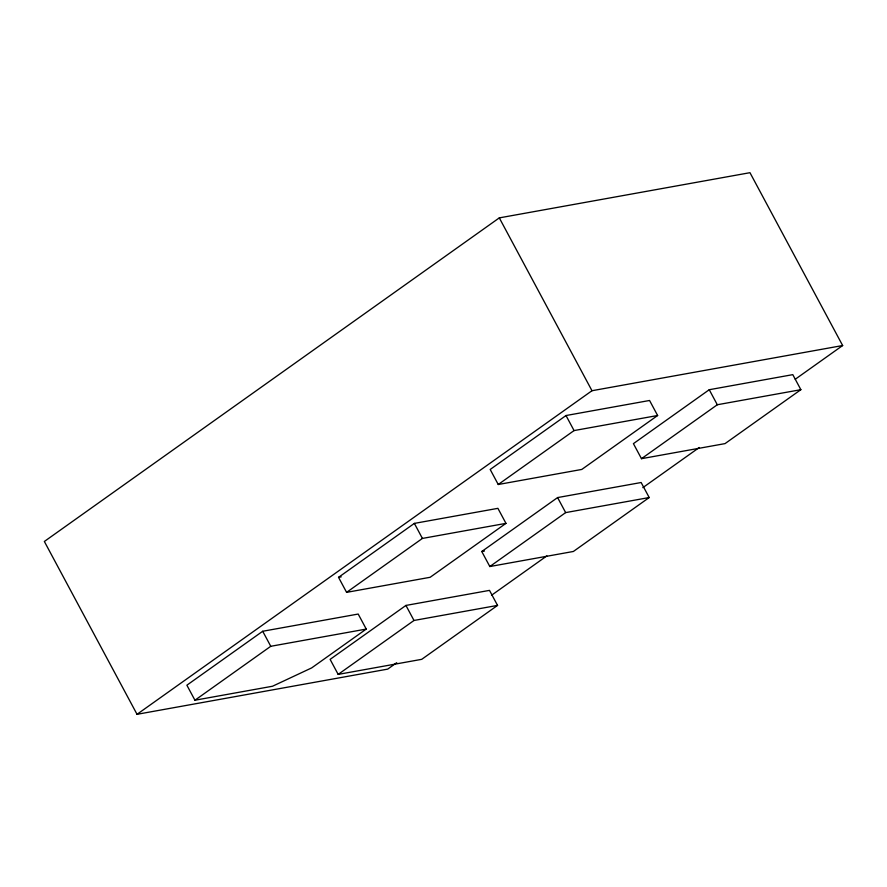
<?xml version="1.0" encoding="UTF-8"?>
<svg xmlns="http://www.w3.org/2000/svg" width="887" height="887" viewBox="0 0 887 887"><rect width="100%" height="100%" fill="white"/><g stroke="black" fill="none" stroke-linecap="round" stroke-linejoin="round"><path stroke-width="1.33" d="M795.24 379.259L842.65 345.531L749.97 172.688L499.303 217.88L44.35 541.469L137.03 714.312L387.697 669.12L396.722 662.689M137.03 714.312L591.984 390.723L842.65 345.531M262.707 631.267L186.88 685.196L194.94 700.22L272.52 686.239L311.659 667.911L366.253 629.071L358.193 614.048L262.707 631.267L270.768 646.29L366.253 629.071M338.535 577.337L414.362 523.397L497.906 508.34L505.967 523.363L430.14 577.293L346.595 592.361L338.535 577.337L341.229 576.849M566.006 415.537L490.189 469.467L498.239 484.502L581.794 469.434L657.622 415.504L649.561 400.48L566.006 415.537L574.066 430.572L657.622 415.504M194.94 700.22L270.768 646.29M346.595 592.361L422.412 538.431L505.967 523.363M498.239 484.502L574.066 430.572M405.936 605.433L330.119 659.374L338.169 674.397L421.724 659.329L497.552 605.4L489.491 590.376L405.936 605.433L413.996 620.468L497.552 605.4M481.763 551.503L557.59 497.574L641.146 482.517L649.206 497.54L573.379 551.47L489.824 566.538L481.763 551.503L484.457 551.027M709.245 389.715L633.418 443.644L641.478 458.679L725.034 443.611L800.861 389.681L792.801 374.647L709.245 389.715L717.306 404.749L800.861 389.681M338.169 674.397L413.996 620.468M489.824 566.538L565.651 512.608L649.206 497.54M641.478 458.679L717.306 404.749M491.553 595.244L546.869 555.905M642.831 487.65L699.278 447.503M499.303 217.88L591.984 390.723M557.59 497.574L565.651 512.608M414.362 523.397L422.412 538.431"/></g></svg>
